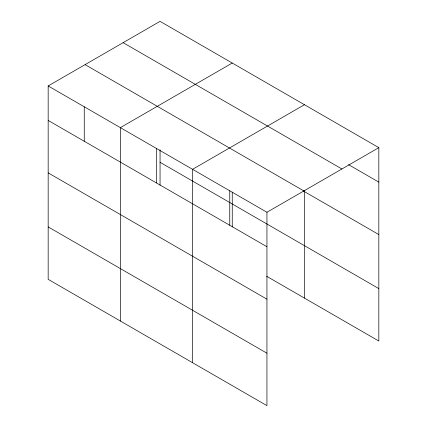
<?xml version="1.0" encoding="UTF-8"?>
<svg xmlns="http://www.w3.org/2000/svg" width="427" height="427" viewBox="0 0 427 427"><rect width="100%" height="100%" fill="white"/><g stroke="black" fill="none" stroke-linecap="round" stroke-linejoin="round"><path stroke-width="0.64" d="M48.166 85.95L266.944 212.262L266.944 405.65L48.166 279.338L48.166 85.95L160.056 21.35L378.834 147.662L378.834 341.05L266.635 276.269M232.256 63.031L120.361 127.636L120.361 321.024M304.451 104.716L192.561 169.316L192.561 362.704M266.944 212.262L378.834 147.662M348.512 164.63L378.834 182.137M123.131 42.668L341.91 168.98M85.09 64.632L303.869 190.944M303.303 190.97L378.834 234.578M160.056 162.297L378.834 288.609M48.166 120.425L266.944 246.737M48.166 172.866L266.944 299.178M48.166 226.897L266.944 353.209M304.451 190.319L304.451 298.105M232.256 192.118L232.256 226.924M229.753 190.789L229.753 225.264M160.056 149.776L160.056 185.238M156.458 148.473L156.458 182.948M84.263 106.793L84.263 141.268"/></g></svg>
